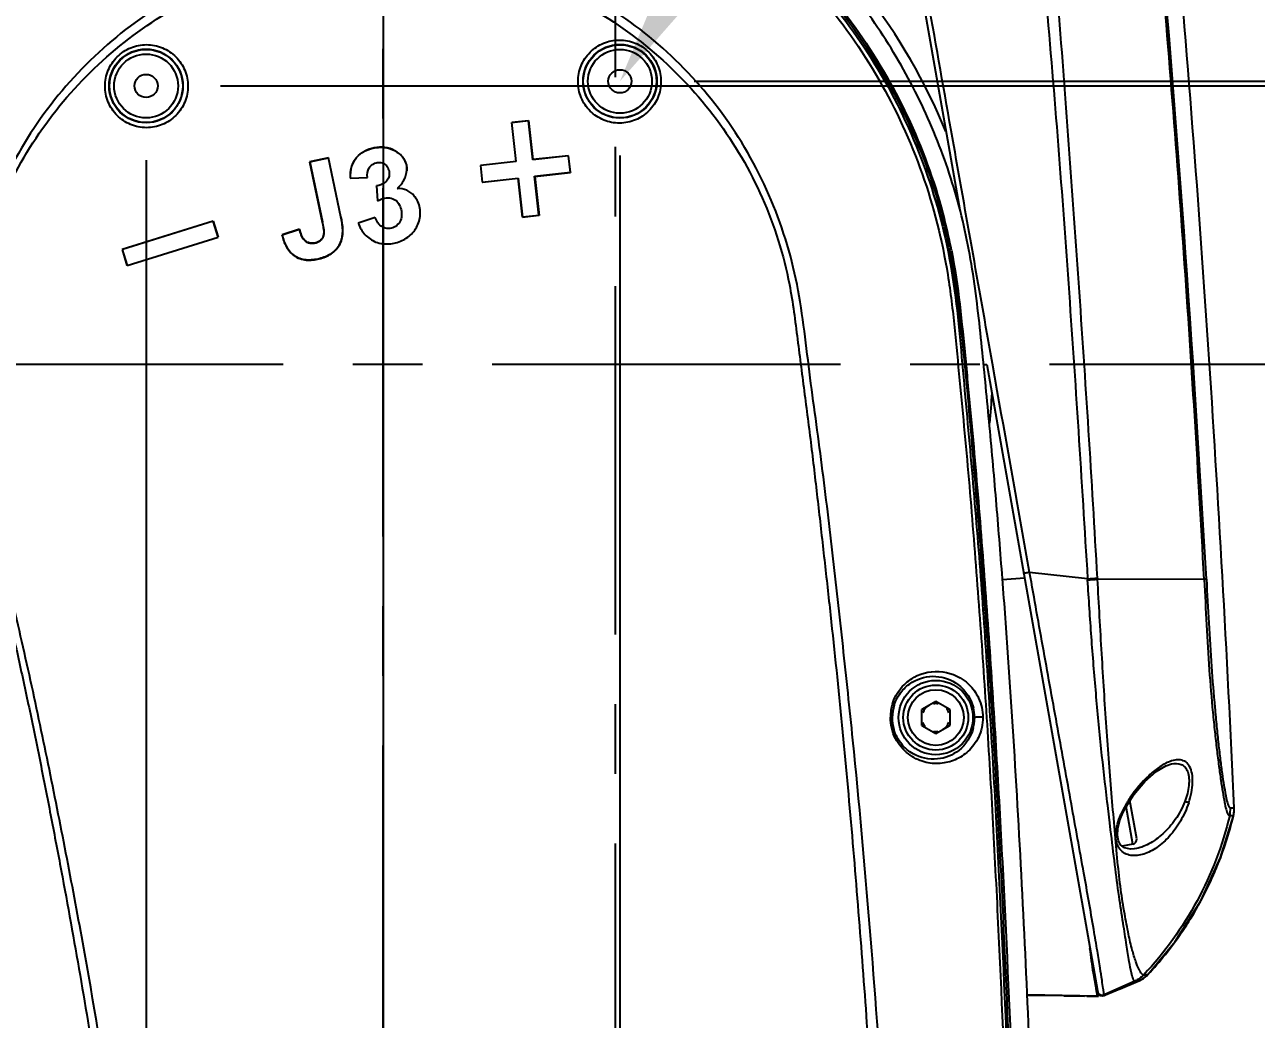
# Model space of a CAD drawing. Header units: millimetres. Extents: x 5828 to 6704, y 123 to 421.
# Drawn here: x 6420.88 to 6427.51, y 274.46 to 279.82 of the extents above; entities that cross this region are included whole.
import ezdxf
from ezdxf import colors
from ezdxf.entities.mleader import LeaderData, LeaderLine
from ezdxf.math import Vec2, Vec3

# ---------------------------------------------------------------- set-up
doc = ezdxf.new("R2010")
doc.units = ezdxf.units.MM
doc.linetypes.add('CENTER', pattern=[0.6, 0.375, -0.075, 0.075, -0.075])
for name, color, linetype in [('中心线', 7, 'Continuous'), ('外形图', 7, 'Continuous'), ('尺寸标注', 7, 'Continuous')]:
    doc.layers.add(name, color=color, linetype=linetype)
doc.styles.add('微软雅黑', font='msyh.ttc', dxfattribs={"height": 1.5})
doc.dimstyles.new('尺寸标注_1_20比例', dxfattribs={"dimtxt": 1.5, "dimasz": 1.25, "dimexe": 0.5, "dimexo": 0.4, "dimgap": 0.5, "dimtad": 1, "dimdec": 1, "dimlfac": 20, "dimdsep": 46, "dimtxsty": '微软雅黑', "dimcen": 0.09, "dimadec": 0, "dimazin": 0, "dimtp": 0.01, "dimtm": 0.01, "dimtfac": 1, "dimtdec": 1, "dimtofl": 0, "dimtmove": 0, "dimatfit": 3, "dimfxl": 1, "dimtolj": 1, "dimarcsym": 0})

# ---------------------------------------------------------------- blocks, each defined once
blk = doc.blocks.new('*D790')
at = {"layer": 'Defpoints', "color": 0}
for p in [(6421.5348, 279.4871), (6424.0848, 279.5121), (6424.0848, 269.6243)]:
    blk.add_point(p, dxfattribs=at)
at = {"layer": '尺寸标注', "color": 0, "lineweight": -2}
for p, q in [((6421.5348, 279.0871), (6421.5348, 269.1243)), ((6424.0848, 279.1121), (6424.0848, 269.1243)), ((6420.2848, 269.6243), (6414.0644, 269.6243)), ((6425.3348, 269.6243), (6426.5848, 269.6243))]:
    blk.add_line(p, q, dxfattribs=at)
at = {"layer": '尺寸标注', "color": 0}
for points in [[(6420.2848, 269.416), (6420.2848, 269.8327), (6421.5348, 269.6243)], [(6425.3348, 269.8327), (6425.3348, 269.416), (6424.0848, 269.6243)]]:
    blk.add_solid(points, dxfattribs=at)
at = {"layer": '尺寸标注', "color": 0, "insert": (6415.4316, 270.9039), "char_height": 1.5, "attachment_point": 5, "style": '微软雅黑'}
blk.add_mtext('\\A1;51', dxfattribs=at)
blk = doc.blocks.new('*D794')
at = {"layer": 'Defpoints', "color": 0}
for p in [(6420.1733, 282.6871), (6431.9598, 229.9871), (6446.4406, 229.9871)]:
    blk.add_point(p, dxfattribs=at)
at = {"layer": '尺寸标注', "color": 0, "lineweight": -2}
for p, q in [((6420.5733, 282.6871), (6446.9406, 282.6871)), ((6446.4406, 281.4371), (6446.4406, 231.2371)), ((6432.3598, 229.9871), (6446.9406, 229.9871))]:
    blk.add_line(p, q, dxfattribs=at)
at = {"layer": '尺寸标注', "color": 0}
for points in [[(6446.649, 281.4371), (6446.2323, 281.4371), (6446.4406, 282.6871)], [(6446.2323, 231.2371), (6446.649, 231.2371), (6446.4406, 229.9871)]]:
    blk.add_solid(points, dxfattribs=at)
at = {"layer": '尺寸标注', "color": 0, "insert": (6445.1611, 256.2076), "char_height": 1.5, "attachment_point": 5, "rotation": 90, "style": '微软雅黑'}
blk.add_mtext('\\A1;1054', dxfattribs=at)
blk = doc.blocks.new('*D797')
at = {"layer": 'Defpoints', "color": 0}
for p in [(6393.0598, 279.0121), (6424.0598, 229.0622), (6424.0598, 223.5016)]:
    blk.add_point(p, dxfattribs=at)
at = {"layer": '尺寸标注', "color": 0, "lineweight": -2}
for p, q in [((6393.0598, 278.6121), (6393.0598, 223.0016)), ((6424.0598, 228.6622), (6424.0598, 223.0016)), ((6394.3098, 223.5016), (6422.8098, 223.5016))]:
    blk.add_line(p, q, dxfattribs=at)
at = {"layer": '尺寸标注', "color": 0}
for points in [[(6394.3098, 223.7099), (6394.3098, 223.2932), (6393.0598, 223.5016)], [(6422.8098, 223.2932), (6422.8098, 223.7099), (6424.0598, 223.5016)]]:
    blk.add_solid(points, dxfattribs=at)
at = {"layer": '尺寸标注', "color": 0, "insert": (6408.5598, 224.7767), "char_height": 1.5, "attachment_point": 5, "style": '微软雅黑'}
blk.add_mtext('\\A1;620', dxfattribs=at)
blk = doc.blocks.new('*D821')
at = {"layer": 'Defpoints', "color": 0}
for p in [(6422.8098, 284.4151), (6421.5348, 279.4871), (6422.8098, 273.4502)]:
    blk.add_point(p, dxfattribs=at)
at = {"layer": '尺寸标注', "color": 0, "lineweight": -2}
for p, q in [((6422.8098, 284.0151), (6422.8098, 272.9502)), ((6421.5348, 279.0871), (6421.5348, 272.9502)), ((6420.2848, 273.4502), (6413.7078, 273.4502)), ((6424.0598, 273.4502), (6425.3098, 273.4502))]:
    blk.add_line(p, q, dxfattribs=at)
at = {"layer": '尺寸标注', "color": 0}
for points in [[(6420.2848, 273.2418), (6420.2848, 273.6585), (6421.5348, 273.4502)], [(6424.0598, 273.6585), (6424.0598, 273.2418), (6422.8098, 273.4502)]]:
    blk.add_solid(points, dxfattribs=at)
at = {"layer": '尺寸标注', "color": 0, "insert": (6416.0623, 274.7258), "char_height": 1.5, "attachment_point": 5, "style": '微软雅黑'}
blk.add_mtext('\\A1;25.5', dxfattribs=at)
blk = doc.blocks.new('*D822')
at = {"layer": 'Defpoints', "color": 0}
for p in [(6421.5348, 279.4871), (6428.2723, 277.9871), (6431.9555, 277.9871)]:
    blk.add_point(p, dxfattribs=at)
at = {"layer": '尺寸标注', "color": 0, "lineweight": -2}
for p, q in [((6431.9555, 280.7371), (6431.9555, 281.9871)), ((6421.9348, 279.4871), (6432.4555, 279.4871)), ((6428.6723, 277.9871), (6432.4555, 277.9871)), ((6431.9555, 276.7371), (6431.9555, 272.3848))]:
    blk.add_line(p, q, dxfattribs=at)
at = {"layer": '尺寸标注', "color": 0}
for points in [[(6431.7472, 280.7371), (6432.1639, 280.7371), (6431.9555, 279.4871)], [(6432.1639, 276.7371), (6431.7472, 276.7371), (6431.9555, 277.9871)]]:
    blk.add_solid(points, dxfattribs=at)
at = {"layer": '尺寸标注', "color": 0, "insert": (6430.6804, 273.9359), "char_height": 1.5, "attachment_point": 5, "rotation": 90, "style": '微软雅黑'}
blk.add_mtext('\\A1;30', dxfattribs=at)
blk = doc.blocks.new('*D823')
at = {"layer": 'Defpoints', "color": 0}
for p in [(6424.0848, 279.5121), (6436.2105, 279.5121), (6428.2723, 277.9871)]:
    blk.add_point(p, dxfattribs=at)
at = {"layer": '尺寸标注', "color": 0, "lineweight": -2}
for p, q in [((6436.2105, 280.7621), (6436.2105, 282.0121)), ((6424.4848, 279.5121), (6436.7105, 279.5121)), ((6428.6723, 277.9871), (6436.7105, 277.9871)), ((6436.2105, 276.7371), (6436.2105, 270.1872))]:
    blk.add_line(p, q, dxfattribs=at)
at = {"layer": '尺寸标注', "color": 0}
for points in [[(6436.0022, 280.7621), (6436.4188, 280.7621), (6436.2105, 279.5121)], [(6436.4188, 276.7371), (6436.0022, 276.7371), (6436.2105, 277.9871)]]:
    blk.add_solid(points, dxfattribs=at)
at = {"layer": '尺寸标注', "color": 0, "insert": (6434.9348, 272.53), "char_height": 1.5, "attachment_point": 5, "rotation": 90, "style": '微软雅黑'}
blk.add_mtext('\\A1;30.5', dxfattribs=at)

msp = doc.modelspace()

# ---------------------------------------------------------------- linework, layer by layer
at = {"layer": '中心线', "linetype": 'CENTER', "ltscale": 5}
for p, q in [((6422.8098, 229.0615), (6422.8098, 284.4151)), ((6424.0598, 284.409), (6424.0598, 229.0622)), ((6428.2723, 277.9871), (6416.9267, 277.9871))]:
    msp.add_line(p, q, dxfattribs=at)
at = {"layer": '外形图', "color": 7, "linetype": 'Continuous'}
for p, q in [((6425.2317, 282.6871), (6425.9136, 278.8201)), ((6423.503, 279.2906), (6423.593, 279.3006)), ((6423.5263, 279.0805), (6423.503, 279.2906)), ((6423.5035, 279.2902), (6423.503, 279.2906)), ((6423.5927, 279.3001), (6423.5035, 279.2902)), ((6423.5927, 279.3001), (6423.593, 279.3006)), ((6423.616, 279.09), (6423.5927, 279.3001)), ((6423.593, 279.3006), (6423.6164, 279.0905)), ((6422.5161, 279.1005), (6422.415, 279.0793)), ((6422.415, 279.0793), (6422.483, 278.7547)), ((6422.4155, 279.0789), (6422.415, 279.0793)), ((6422.4155, 279.0789), (6422.5157, 279.0999)), ((6422.5157, 279.0999), (6422.5161, 279.1005)), ((6422.5822, 278.7828), (6422.5157, 279.0999)), ((6422.5826, 278.7829), (6422.5161, 279.1005)), ((6423.5263, 279.0805), (6423.3342, 279.0592)), ((6423.5268, 279.0801), (6423.5263, 279.0805)), ((6423.8081, 279.1113), (6423.616, 279.09)), ((6423.616, 279.09), (6423.6164, 279.0905)), ((6423.8085, 279.1118), (6423.6164, 279.0905)), ((6423.8081, 279.1113), (6423.8085, 279.1118)), ((6423.818, 279.0222), (6423.8081, 279.1113)), ((6423.8185, 279.0218), (6423.8085, 279.1118)), ((6422.4155, 279.0789), (6422.4834, 278.7548)), ((6423.3347, 279.0588), (6423.3342, 279.0592)), ((6423.3342, 279.0592), (6423.3442, 278.9691)), ((6423.6259, 279.0008), (6423.818, 279.0222)), ((6423.6264, 279.0004), (6423.8185, 279.0218)), ((6423.818, 279.0222), (6423.8185, 279.0218)), ((6422.6336, 278.9902), (6422.7256, 278.9937)), ((6422.6341, 278.9907), (6422.6336, 278.9902)), ((6422.7251, 278.9942), (6422.7256, 278.9937)), ((6422.7751, 278.9487), (6422.7809, 278.8679)), ((6422.7755, 278.9483), (6422.7751, 278.9487)), ((6423.3442, 278.9691), (6423.5363, 278.9904)), ((6423.3446, 278.9696), (6423.3442, 278.9691)), ((6423.3446, 278.9696), (6423.5367, 278.9909)), ((6423.5367, 278.9909), (6423.5363, 278.9904)), ((6423.5597, 278.7804), (6423.5363, 278.9904)), ((6423.5367, 278.9909), (6423.56, 278.7808)), ((6423.6492, 278.7907), (6423.6259, 279.0008)), ((6423.6259, 279.0008), (6423.6264, 279.0004)), ((6423.6264, 279.0004), (6423.6497, 278.7904)), ((6422.8857, 278.9352), (6422.8869, 278.9356)), ((6422.7813, 278.8686), (6422.7809, 278.8679)), ((6421.8964, 278.7591), (6421.4063, 278.6061)), ((6421.8961, 278.7586), (6421.4069, 278.6059)), ((6421.8961, 278.7586), (6421.8964, 278.7591)), ((6421.8961, 278.7586), (6421.9228, 278.6729)), ((6421.9234, 278.6727), (6421.8964, 278.7591)), ((6422.4834, 278.7548), (6422.483, 278.7547)), ((6422.5822, 278.7828), (6422.5826, 278.7829)), ((6422.7676, 278.7796), (6422.6767, 278.7488)), ((6422.6773, 278.7485), (6422.6767, 278.7488)), ((6422.7673, 278.7791), (6422.7676, 278.7796)), ((6423.6497, 278.7904), (6423.5597, 278.7804)), ((6423.56, 278.7808), (6423.5597, 278.7804)), ((6423.56, 278.7808), (6423.6492, 278.7907)), ((6423.6492, 278.7907), (6423.6497, 278.7904)), ((6422.3607, 278.7169), (6422.2673, 278.6859)), ((6422.2679, 278.6856), (6422.2673, 278.6859)), ((6422.2679, 278.6856), (6422.3604, 278.7163)), ((6422.3604, 278.7163), (6422.3607, 278.7169)), ((6421.4333, 278.5197), (6421.9234, 278.6727)), ((6421.9228, 278.6729), (6421.9234, 278.6727)), ((6421.4069, 278.6059), (6421.4063, 278.6061)), ((6421.4063, 278.6061), (6421.4333, 278.5197)), ((6421.4336, 278.5202), (6421.4069, 278.6059)), ((6421.4336, 278.5202), (6421.4333, 278.5197)), ((6426.0416, 277.9883), (6426.0602, 277.9883)), ((6426.0602, 277.9882), (6426.66, 274.5867)), ((6426.1158, 277.8459), (6426.0896, 277.9935)), ((6426.1158, 277.8459), (6426.0896, 277.9935)), ((6426.2632, 276.8371), (6426.1424, 276.8284)), ((6426.6016, 276.8346), (6426.2898, 276.8683)), ((6426.6546, 276.8379), (6426.655, 276.8315)), ((6427.2291, 276.831), (6426.655, 276.8315)), ((6425.7848, 276.1737), (6425.7098, 276.1304)), ((6425.8598, 276.1304), (6425.7848, 276.1737)), ((6425.7098, 276.0438), (6425.7098, 276.1304)), ((6425.8598, 276.1304), (6425.8598, 276.0438)), ((6425.7098, 276.0438), (6425.7848, 276.0005)), ((6425.7848, 276.0005), (6425.8598, 276.0438)), ((6427.0534, 275.8382), (6427.0538, 275.8383)), ((6426.7103, 275.6131), (6426.7078, 275.6339)), ((6426.8659, 275.4345), (6426.8297, 275.64)), ((6426.7123, 275.5969), (6426.7103, 275.6131)), ((6426.7214, 275.5207), (6426.7123, 275.5969)), ((6426.7864, 275.5622), (6426.807, 275.6046)), ((6426.8456, 275.4056), (6426.8098, 275.6089)), ((6427.3705, 275.6006), (6427.3908, 275.6004)), ((6426.7259, 275.4832), (6426.7214, 275.5207)), ((6427.3868, 275.5586), (6427.3881, 275.5644)), ((6426.8456, 275.4056), (6426.7875, 275.3953)), ((6426.854, 275.38), (6426.8322, 275.3785)), ((6426.854, 275.38), (6426.8532, 275.3799)), ((6427.0739, 274.8822), (6427.2109, 275.0999)), ((6426.9264, 274.7037), (6427.0739, 274.8822)), ((6426.69, 274.5915), (6426.8741, 274.6675)), ((6426.8561, 274.6683), (6426.6904, 274.5937)), ((6426.7771, 274.6275), (6426.8741, 274.6675)), ((6426.8563, 274.6683), (6426.8741, 274.6675)), ((6426.8741, 274.6675), (6426.8785, 274.6694)), ((6426.8741, 274.6675), (6426.8741, 274.6675)), ((6426.8785, 274.6694), (6426.8992, 274.6807)), ((6426.9264, 274.7037), (6426.9264, 274.7037)), ((6426.6554, 274.5872), (6426.2757, 274.5938)), ((6426.4747, 274.5884), (6426.2757, 274.5902)), ((6426.4734, 274.5888), (6426.5857, 274.5875)), ((6426.6554, 274.5871), (6426.4747, 274.5884)), ((6426.5982, 274.5874), (6426.6583, 274.5867)), ((6426.6575, 274.6064), (6426.6605, 274.5995)), ((6426.6575, 274.6063), (6426.6607, 274.5992)), ((6426.6585, 274.5869), (6426.6582, 274.5869)), ((6426.6599, 274.5872), (6426.6585, 274.5869)), ((6426.6585, 274.5869), (6426.6599, 274.5871)), ((6426.6605, 274.5995), (6426.6696, 274.5921)), ((6426.6607, 274.5992), (6426.6699, 274.5918)), ((6426.69, 274.5915), (6426.6904, 274.5937)), ((6426.69, 274.5915), (6426.69, 274.5915)), ((6426.6906, 274.5916), (6426.6904, 274.5916)), ((6426.6906, 274.5916), (6426.6943, 274.5933))]:
    msp.add_line(p, q, dxfattribs=at)
for points in [[(6426.807, 275.6046), (6426.8509, 275.6732), (6426.91, 275.7426), (6426.9709, 275.7964), (6427.0231, 275.8279), (6427.0538, 275.8383)], [(6427.3881, 275.5644), (6427.3909, 275.5927), (6427.3908, 275.6004)], [(6426.8322, 275.3785), (6426.8, 275.3856), (6426.7797, 275.4013), (6426.7674, 275.424), (6426.7623, 275.453), (6426.7646, 275.4898), (6426.7757, 275.5343), (6426.7864, 275.5622)], [(6427.2109, 275.0999), (6427.3176, 275.3336), (6427.3868, 275.5586)], [(6426.8563, 274.6683), (6426.8641, 274.6681), (6426.8703, 274.6679), (6426.8734, 274.6677), (6426.8741, 274.6675)], [(6426.8992, 274.6807), (6426.9203, 274.6975), (6426.9264, 274.7037)], [(6426.6696, 274.5921), (6426.6812, 274.5896), (6426.6903, 274.5916)], [(6426.6699, 274.5918), (6426.6814, 274.5895), (6426.6903, 274.5915)]]:
    msp.add_lwpolyline(points, dxfattribs=at)
for centre, radius in [((6421.5344, 279.4872), 0.1986), ((6421.5348, 279.4871), 0.1969), ((6424.0852, 279.5123), 0.1987), ((6424.0848, 279.5121), 0.1969), ((6424.0848, 279.5121), 0.1719), ((6421.5348, 279.4871), 0.1719), ((6421.5348, 279.4871), 0.0625), ((6424.0848, 279.5121), 0.0625), ((6425.7848, 276.0871), 0.2), ((6425.7848, 276.0871), 0.175), ((6425.7848, 276.0871), 0.15)]:
    msp.add_circle(centre, radius, dxfattribs=at)
for centre, radius, start, end in [((6307.2302, 270.0688), 120.2013, 3.22543, 5.015637), ((6310.3473, 270.2917), 117.1638, 2.596993, 5.040602), ((6422.8142, 277.9887), 3.2745, 22.51513, 37.61094), ((6422.8545, 278.0304), 3.0584, 11.04056, 13.89614), ((6422.8503, 278.0073), 3.0769, 11.14953, 14.29603), ((6422.3207, 278.0246), 3.7715, 354.62969, 357.10857), ((6426.2786, 282.6028), 5.7772, 273.20477, 273.73117), ((6428.9865, 276.9683), 2.3886, 183.20741, 183.36401), ((6426.2977, 281.9833), 5.1641, 273.3775, 273.96647), ((6425.7904, 276.087), 0.25, 163.11668, 179.64883), ((6425.7743, 276.0861), 0.2241, 162.2098, 179.74401), ((6425.7848, 276.0871), 0.075, 120, 160.00237), ((6425.7848, 276.0871), 0.075, 79.99763, 100.00237), ((6425.7848, 276.0871), 0.075, 19.99763, 40.00237), ((6425.7676, 276.0859), 0.2257, 0.82227, 13.69438), ((6425.7755, 276.0862), 0.2253, 179.78547, 196.47397), ((6425.7848, 276.0871), 0.075, 199.99763, 220.00237), ((6425.7848, 276.0871), 0.075, 300, 340.00237), ((6425.7685, 276.086), 0.2248, 346.00523, 353.38173), ((6425.7679, 276.086), 0.2255, 353.391, 0.26369), ((6425.7706, 276.086), 0.2227, 0.27235, 0.80621), ((6425.7848, 276.0871), 0.075, 259.99763, 280.00237), ((6427.4029, 275.2722), 0.6891, 146.65321, 148.2725), ((6427.4051, 275.2707), 0.6917, 146.29496, 146.65404), ((6427.2198, 275.5939), 0.1508, 346.52233, 2.56239), ((6427.2409, 275.5936), 0.15, 346.49468, 349.45228), ((6427.2407, 275.5936), 0.1503, 349.46001, 359.01835), ((6427.2409, 275.5936), 0.1501, 359.0267, 2.59586), ((6425.549, 276.0009), 1.8903, 337.71795, 346.46797), ((6426.8413, 275.4302), 0.025, 280, 10), ((6425.5266, 276.0098), 1.9143, 334.83315, 337.72544), ((6425.5139, 276.0159), 1.9285, 328.55252, 334.8309), ((6425.5218, 276.011), 1.9192, 325.64127, 328.55301), ((6425.5459, 275.9943), 1.8899, 316.9288, 325.64701), ((6426.8563, 274.6627), 0.00559, 89.68705, 91.95167), ((6426.8169, 274.8062), 0.15, 292.42868, 316.90299), ((6426.9039, 274.7069), 0.0046, 266.22927, 269.11316), ((6426.2925, 274.5496), 0.3637, 9.23167, 9.39203)]:
    msp.add_arc(centre, radius, start, end, dxfattribs=at)
for points, knots in [([(6426.2883, 274.3382), (6426.264, 274.9054), (6426.2282, 275.6142), (6426.1714, 276.4638), (6426.1401, 276.888), (6426.1055, 277.312), (6426.0739, 277.6649), (6426.0463, 277.947), (6426.0186, 278.229), (6425.9841, 278.5104), (6425.926, 278.7878), (6425.8486, 279.0604), (6425.7175, 279.3906), (6425.5091, 279.7628), (6425.1681, 280.2176), (6424.6305, 280.6952), (6423.8564, 281.0763), (6423.0074, 281.2419), (6422.1435, 281.1768), (6421.3266, 280.8854), (6420.6157, 280.388), (6420.0605, 279.7216), (6419.7013, 278.9335), (6419.6079, 278.3623), (6419.6001, 278.0771)], [0, 0, 0, 0, 0.124749, 0.155913, 0.187069, 0.218218, 0.249359, 0.264928, 0.280495, 0.311611, 0.327154, 0.342706, 0.373827, 0.404975, 0.43614, 0.498416, 0.56091, 0.62354, 0.686221, 0.74899, 0.811838, 0.874606, 0.937297, 1, 1, 1, 1]), ([(6420.9601, 269.1909), (6420.9384, 269.5636), (6420.881, 270.3083), (6420.7604, 271.4218), (6420.6112, 272.5318), (6420.4384, 273.638), (6420.2477, 274.7409), (6420.0782, 275.6578), (6419.9564, 276.2988), (6419.8861, 276.6649), (6419.8335, 276.9395), (6419.7802, 277.2139), (6419.7286, 277.4886), (6419.693, 277.766), (6419.6856, 278.0458), (6419.7042, 278.3252), (6419.7612, 278.694), (6419.8934, 279.1434), (6420.1467, 279.6454), (6420.5971, 280.2434), (6421.2039, 280.7104), (6421.8992, 280.9916), (6422.633, 281.1452), (6423.5832, 281.0825), (6424.4505, 280.6917), (6425.0244, 280.2141), (6425.3843, 279.7847), (6425.6615, 279.2988), (6425.7861, 278.9468), (6425.8319, 278.7671)], [0, 0, 0, 0, 0.062606, 0.12521, 0.187809, 0.250394, 0.312954, 0.375486, 0.406747, 0.422376, 0.438001, 0.453629, 0.46926, 0.484859, 0.500472, 0.516112, 0.531756, 0.562987, 0.594221, 0.62551, 0.688031, 0.719392, 0.750729, 0.813139, 0.875487, 0.906651, 0.93778, 0.968906, 1, 1, 1, 1]), ([(6420.9759, 269.1798), (6420.9539, 269.5518), (6420.8975, 270.2949), (6420.7764, 271.4062), (6420.6264, 272.5139), (6420.4533, 273.6183), (6420.2938, 274.536), (6420.1599, 275.269), (6420.0566, 275.8183), (6419.969, 276.2757), (6419.899, 276.6416), (6419.8463, 276.916), (6419.7922, 277.1902), (6419.7385, 277.4645), (6419.7031, 277.742), (6419.6937, 278.0218), (6419.7102, 278.3012), (6419.7648, 278.6702), (6419.8945, 279.1201), (6420.1448, 279.623), (6420.5911, 280.2216), (6421.34, 280.8054), (6422.2471, 281.0869), (6422.9937, 281.1102), (6423.5497, 281.0271), (6424.0817, 280.8458), (6424.573, 280.5726), (6425.0076, 280.2159), (6425.3705, 279.7862), (6425.6514, 279.2993), (6425.7784, 278.9458), (6425.8233, 278.7649)], [0, 0, 0, 0, 0.062525, 0.125051, 0.187578, 0.250105, 0.312631, 0.343895, 0.37516, 0.406423, 0.422053, 0.437683, 0.453319, 0.468954, 0.484583, 0.500217, 0.515855, 0.531498, 0.562745, 0.593988, 0.625244, 0.687496, 0.749749, 0.781013, 0.812287, 0.843569, 0.874845, 0.906126, 0.937404, 0.968717, 1, 1, 1, 1]), ([(6420.977, 269.3467), (6420.9532, 269.7194), (6420.893, 270.464), (6420.7671, 271.5773), (6420.6129, 272.687), (6420.4364, 273.7934), (6420.2746, 274.7128), (6420.139, 275.4473), (6420.0355, 275.9978), (6419.9476, 276.4561), (6419.8753, 276.8224), (6419.8219, 277.0974), (6419.7697, 277.3728), (6419.7253, 277.6496), (6419.7031, 277.9294), (6419.711, 278.2102), (6419.7452, 278.4892), (6419.8228, 278.8554), (6419.9802, 279.298), (6420.2628, 279.7855), (6420.7484, 280.3556), (6421.5373, 280.89), (6422.6471, 281.1525), (6423.7777, 281.0048), (6424.6179, 280.5553), (6425.1594, 280.0379), (6425.4899, 279.5816), (6425.7331, 279.0736), (6425.831, 278.7106), (6425.8637, 278.5267)], [0, 0, 0, 0, 0.062549, 0.125099, 0.187647, 0.250197, 0.312744, 0.344018, 0.375296, 0.406567, 0.422196, 0.437834, 0.453492, 0.469143, 0.484769, 0.500427, 0.516112, 0.531785, 0.56306, 0.594348, 0.62563, 0.68794, 0.750248, 0.812559, 0.874871, 0.906152, 0.937434, 0.968717, 1, 1, 1, 1]), ([(6420.9937, 269.3477), (6420.9692, 269.7202), (6420.9092, 270.4645), (6420.7839, 271.5774), (6420.6306, 272.6867), (6420.4843, 273.6084), (6420.3584, 274.3442), (6420.2598, 274.8954), (6420.158, 275.446), (6420.0549, 275.9963), (6419.951, 276.5465), (6419.8581, 277.0037), (6419.7891, 277.3706), (6419.7453, 277.6474), (6419.7239, 277.9271), (6419.7324, 278.2077), (6419.7665, 278.4864), (6419.8439, 278.8522), (6420.0026, 279.2939), (6420.2846, 279.781), (6420.7713, 280.3494), (6421.5611, 280.8816), (6422.6726, 281.1369), (6423.8015, 280.9778), (6424.6357, 280.5173), (6425.169, 279.9918), (6425.4921, 279.5304), (6425.7281, 279.0191), (6425.8192, 278.6545), (6425.8491, 278.4702)], [0, 0, 0, 0, 0.062554, 0.12511, 0.187665, 0.25022, 0.281498, 0.312776, 0.344053, 0.375333, 0.406611, 0.437882, 0.453528, 0.469179, 0.484813, 0.500473, 0.516147, 0.531804, 0.563064, 0.594338, 0.625604, 0.687907, 0.750207, 0.812527, 0.874844, 0.906131, 0.937425, 0.968711, 1, 1, 1, 1]), ([(6427.2291, 276.831), (6427.1954, 277.4561), (6427.1368, 278.3933), (6427.0416, 279.6416), (6426.988, 280.2652), (6426.9592, 280.5769)], [0, 0, 0, 0, 0.499998, 0.749999, 1, 1, 1, 1]), ([(6425.6099, 268.882), (6425.6132, 268.9663), (6425.6166, 269.1352), (6425.6218, 269.4728), (6425.6287, 269.895), (6425.6283, 270.4017), (6425.6215, 271.0772), (6425.6063, 271.9217), (6425.5645, 272.9343), (6425.5075, 273.9463), (6425.4324, 274.957), (6425.3575, 275.7983), (6425.2858, 276.4702), (6425.2298, 276.9738), (6425.1695, 277.477), (6425.0984, 277.9782), (6425.0434, 278.4832), (6424.8773, 278.9666), (6424.6113, 279.402), (6424.2544, 279.767), (6423.8264, 280.0449), (6423.347, 280.2206), (6422.8405, 280.285), (6422.3323, 280.2343), (6421.8481, 280.072), (6421.4131, 279.8051), (6421.0475, 279.4492), (6420.771, 279.0202), (6420.594, 278.5417), (6420.5496, 278.2036), (6420.5463, 278.0348)], [0, 0, 0, 0, 0.015626, 0.031253, 0.062509, 0.093768, 0.125028, 0.187553, 0.25008, 0.312608, 0.375137, 0.437665, 0.468928, 0.500194, 0.531451, 0.562708, 0.593964, 0.625202, 0.656429, 0.68766, 0.718892, 0.750123, 0.781358, 0.812599, 0.843851, 0.875081, 0.906282, 0.937502, 0.968751, 1, 1, 1, 1]), ([(6421.8095, 268.9753), (6421.8016, 269.3014), (6421.7746, 269.9536), (6421.7097, 270.9307), (6421.6207, 271.9064), (6421.5049, 272.8794), (6421.3681, 273.8497), (6421.2359, 274.6555), (6421.1158, 275.2975), (6421.0211, 275.7779), (6420.9214, 276.2573), (6420.8117, 276.7343), (6420.7234, 277.1325), (6420.6394, 277.4476), (6420.5903, 277.6876), (6420.571, 277.9322), (6420.5782, 278.1775), (6420.6124, 278.4206), (6420.6946, 278.7369), (6420.8624, 279.1123), (6421.2533, 279.6366), (6421.9448, 280.1112), (6422.7723, 280.2469), (6423.4182, 280.1402), (6424.0255, 279.8969), (6424.6638, 279.3535), (6424.9352, 278.737), (6424.9969, 278.4189)], [0, 0, 0, 0, 0.06259, 0.125219, 0.18787, 0.250533, 0.3132, 0.37586, 0.407186, 0.438507, 0.469819, 0.501122, 0.532413, 0.548052, 0.563694, 0.579348, 0.595011, 0.610677, 0.626342, 0.65761, 0.688852, 0.750974, 0.813167, 0.844441, 0.875699, 0.937822, 1, 1, 1, 1]), ([(6426.3723, 280.0099), (6426.3961, 279.7457), (6426.4408, 279.217), (6426.4992, 278.4232), (6426.5528, 277.629), (6426.5855, 277.0994), (6426.6016, 276.8346)], [0, 0, 0, 0, 0.249989, 0.500001, 0.750012, 1, 1, 1, 1]), ([(6426.6546, 276.8379), (6426.6398, 277.1028), (6426.6087, 277.6327), (6426.5365, 278.6918), (6426.4788, 279.4859), (6426.4374, 280.0151)], [0, 0, 0, 0, 0.249988, 0.500003, 1, 1, 1, 1]), ([(6421.3139, 279.4858), (6421.3138, 279.5149), (6421.3254, 279.5739), (6421.3752, 279.6483), (6421.4497, 279.6979), (6421.5374, 279.7152), (6421.6249, 279.6976), (6421.699, 279.6479), (6421.7485, 279.5736), (6421.7601, 279.5148), (6421.7601, 279.4857)], [0, 0, 0, 0, 0.125332, 0.250606, 0.375738, 0.500594, 0.625298, 0.750016, 0.874876, 1, 1, 1, 1]), ([(6423.8593, 279.5104), (6423.8593, 279.5395), (6423.8708, 279.5983), (6423.9203, 279.6726), (6423.9943, 279.7224), (6424.0818, 279.74), (6424.1696, 279.7228), (6424.2443, 279.6731), (6424.2942, 279.5986), (6424.3058, 279.5395), (6424.3058, 279.5104)], [0, 0, 0, 0, 0.125068, 0.249765, 0.374319, 0.49892, 0.623834, 0.749122, 0.874612, 1, 1, 1, 1]), ([(6421.7601, 279.4857), (6421.7601, 279.4566), (6421.7484, 279.3978), (6421.6985, 279.3235), (6421.624, 279.2739), (6421.5364, 279.2567), (6421.4491, 279.2744), (6421.3751, 279.324), (6421.3256, 279.3981), (6421.3139, 279.4568), (6421.3139, 279.4858)], [0, 0, 0, 0, 0.125358, 0.250704, 0.375961, 0.500896, 0.625537, 0.750107, 0.874863, 1, 1, 1, 1]), ([(6424.3058, 279.5104), (6424.3058, 279.4813), (6424.2942, 279.4227), (6424.2447, 279.3487), (6424.1709, 279.299), (6424.0835, 279.2813), (6423.9958, 279.2984), (6423.9211, 279.348), (6423.8711, 279.4224), (6423.8593, 279.4813), (6423.8593, 279.5104)], [0, 0, 0, 0, 0.125006, 0.249545, 0.373957, 0.498553, 0.623596, 0.749025, 0.874574, 1, 1, 1, 1]), ([(6422.6341, 278.9907), (6422.634, 279.0104), (6422.6358, 279.0504), (6422.6735, 279.1222), (6422.7518, 279.1587), (6422.8308, 279.1573), (6422.8872, 279.1349), (6422.9304, 279.0913), (6422.9391, 279.0502), (6422.9375, 279.0307)], [0, 0, 0, 0, 0.125567, 0.250974, 0.498123, 0.623983, 0.749586, 0.87514, 1, 1, 1, 1]), ([(6422.8869, 278.9356), (6422.9014, 278.9479), (6422.9253, 278.9784), (6422.9403, 279.0249), (6422.9372, 279.0633), (6422.9224, 279.0987), (6422.8886, 279.1344), (6422.8347, 279.1567), (6422.7586, 279.1602), (6422.7016, 279.1362), (6422.6749, 279.1099)], [0, 0, 0, 0, 0.12535, 0.250452, 0.313298, 0.376178, 0.501322, 0.626728, 0.752388, 1, 1, 1, 1]), ([(6422.6749, 279.1099), (6422.6596, 279.0948), (6422.6356, 279.0561), (6422.6335, 279.0119), (6422.6336, 278.9902)], [0, 0, 0, 0, 0.498671, 1, 1, 1, 1]), ([(6422.7256, 278.9937), (6422.7238, 279.0113), (6422.7271, 279.0403), (6422.7527, 279.0668), (6422.7783, 279.0768), (6422.8061, 279.0756), (6422.8298, 279.0601), (6422.8419, 279.0353), (6422.8441, 279.0172), (6422.8432, 279.0083)], [0, 0, 0, 0, 0.247788, 0.372921, 0.498884, 0.624183, 0.749242, 0.874799, 1, 1, 1, 1]), ([(6422.8432, 279.0083), (6422.8423, 279.0002), (6422.8375, 278.9841), (6422.8151, 278.9596), (6422.7909, 278.9515), (6422.7751, 278.9487)], [0, 0, 0, 0, 0.251294, 0.501191, 1, 1, 1, 1]), ([(6422.6767, 278.7488), (6422.6842, 278.7262), (6422.7088, 278.6838), (6422.7694, 278.6411), (6422.8427, 278.6331), (6422.9133, 278.65), (6422.9734, 278.6926), (6423.0085, 278.7574), (6423.014, 278.8306), (6422.9938, 278.8767), (6422.9783, 278.8946)], [0, 0, 0, 0, 0.12506, 0.249789, 0.374928, 0.500424, 0.625255, 0.750369, 0.875357, 1, 1, 1, 1]), ([(6422.7809, 278.8679), (6422.7909, 278.8732), (6422.8111, 278.8838), (6422.8458, 278.8871), (6422.8788, 278.8747), (6422.9003, 278.8469), (6422.9098, 278.814), (6422.9112, 278.7797), (6422.8982, 278.7472), (6422.8802, 278.7321), (6422.8702, 278.727)], [0, 0, 0, 0, 0.125587, 0.250505, 0.375216, 0.500004, 0.625282, 0.750463, 0.875208, 1, 1, 1, 1]), ([(6422.9783, 278.8946), (6422.9672, 278.9076), (6422.9388, 278.9291), (6422.9041, 278.9355), (6422.8869, 278.9356)], [0, 0, 0, 0, 0.499779, 1, 1, 1, 1]), ([(6422.2673, 278.6859), (6422.2721, 278.663), (6422.2872, 278.6183), (6422.3345, 278.5624), (6422.3942, 278.5473), (6422.4408, 278.551), (6422.4867, 278.5604), (6422.5416, 278.5844), (6422.5873, 278.642), (6422.5967, 278.7139), (6422.5874, 278.7599), (6422.5826, 278.7829)], [0, 0, 0, 0, 0.125242, 0.24963, 0.37411, 0.436947, 0.499854, 0.625013, 0.74961, 0.874465, 1, 1, 1, 1]), ([(6422.5822, 278.7828), (6422.587, 278.7599), (6422.5962, 278.7141), (6422.5869, 278.6424), (6422.5415, 278.5849), (6422.4868, 278.5609), (6422.441, 278.5515), (6422.3945, 278.5478), (6422.335, 278.5626), (6422.2877, 278.6182), (6422.2727, 278.6628), (6422.2679, 278.6856)], [0, 0, 0, 0, 0.125536, 0.250394, 0.37499, 0.500149, 0.563056, 0.625894, 0.750378, 0.874759, 1, 1, 1, 1]), ([(6422.3604, 278.7163), (6422.3656, 278.6951), (6422.3745, 278.6603), (6422.4106, 278.6399), (6422.4329, 278.6398), (6422.4546, 278.6434), (6422.4807, 278.6565), (6422.4945, 278.6891), (6422.4909, 278.7225), (6422.4857, 278.744), (6422.4834, 278.7548)], [0, 0, 0, 0, 0.248858, 0.373268, 0.436257, 0.499326, 0.623969, 0.748351, 0.874022, 1, 1, 1, 1]), ([(6422.483, 278.7547), (6422.4852, 278.744), (6422.4904, 278.7226), (6422.494, 278.6894), (6422.4805, 278.6569), (6422.4544, 278.6436), (6422.4326, 278.6403), (6422.4103, 278.6404), (6422.3745, 278.6611), (6422.3659, 278.6957), (6422.3607, 278.7169)], [0, 0, 0, 0, 0.125466, 0.250874, 0.375542, 0.500122, 0.56386, 0.626928, 0.751463, 1, 1, 1, 1]), ([(6422.8702, 278.727), (6422.8604, 278.7221), (6422.8382, 278.717), (6422.7943, 278.7281), (6422.7744, 278.7592), (6422.7676, 278.7796)], [0, 0, 0, 0, 0.251726, 0.503607, 1, 1, 1, 1]), ([(6425.8562, 278.6161), (6425.8941, 278.4227), (6425.9384, 278.0306), (6425.9889, 277.4422), (6426.0371, 276.8534), (6426.0779, 276.2641), (6426.1135, 275.6744), (6426.1536, 274.8878), (6426.1947, 273.9041), (6426.2326, 272.7233), (6426.2662, 271.5423), (6426.3016, 270.3614), (6426.3287, 269.5742), (6426.3458, 269.1808)], [0, 0, 0, 0, 0.062536, 0.125022, 0.187523, 0.250021, 0.312519, 0.375017, 0.500014, 0.62501, 0.750007, 0.875004, 1, 1, 1, 1]), ([(6425.8691, 278.6023), (6425.9069, 278.4102), (6425.9341, 278.117), (6425.9725, 277.7274), (6426.0072, 277.3372), (6426.0469, 276.8491), (6426.088, 276.2628), (6426.1238, 275.676), (6426.1651, 274.8931), (6426.2064, 273.9136), (6426.2457, 272.7372), (6426.2811, 271.5599), (6426.3095, 270.5783), (6426.3375, 269.7926), (6426.3541, 269.3997), (6426.3621, 269.2032)], [0, 0, 0, 0, 0.062373, 0.093575, 0.124781, 0.187194, 0.249615, 0.312046, 0.374489, 0.499418, 0.624421, 0.74951, 0.8747, 0.937336, 1, 1, 1, 1]), ([(6425.8637, 278.5267), (6425.8972, 278.338), (6425.9294, 277.9551), (6425.9827, 277.3828), (6426.0297, 276.8094), (6426.0681, 276.2356), (6426.1027, 275.6615), (6426.1425, 274.8956), (6426.1823, 273.9379), (6426.2199, 272.7882), (6426.2533, 271.6384), (6426.2867, 270.4886), (6426.313, 269.7222), (6426.3287, 269.3391)], [0, 0, 0, 0, 0.062498, 0.125007, 0.187497, 0.250002, 0.312502, 0.375001, 0.500001, 0.625001, 0.75, 0.875, 1, 1, 1, 1]), ([(6424.9969, 278.4189), (6425.0159, 278.3211), (6425.0404, 278.1232), (6425.0787, 277.827), (6425.1172, 277.5307), (6425.1515, 277.2338), (6425.1851, 276.9369), (6425.2293, 276.5409), (6425.281, 276.0455), (6425.3347, 275.4501), (6425.3834, 274.8544), (6425.4266, 274.2582), (6425.4755, 273.4627), (6425.5257, 272.4677), (6425.555, 271.4718), (6425.5681, 270.675), (6425.5745, 270.177), (6425.5753, 269.7786), (6425.5722, 269.3803), (6425.5718, 269.0816), (6425.5679, 268.8825)], [0, 0, 0, 0, 0.031243, 0.062486, 0.093733, 0.124981, 0.156231, 0.187482, 0.249987, 0.312494, 0.375002, 0.437511, 0.500021, 0.625037, 0.750046, 0.812546, 0.87504, 0.906284, 0.937527, 1, 1, 1, 1]), ([(6425.8491, 278.4702), (6425.8644, 278.3762), (6425.8866, 278.1868), (6425.9123, 277.9021), (6425.9403, 277.6176), (6425.9743, 277.2381), (6426.0114, 276.7631), (6426.0524, 276.1929), (6426.0867, 275.6223), (6426.1265, 274.8612), (6426.1673, 273.9093), (6426.2053, 272.7666), (6426.2386, 271.6238), (6426.2722, 270.481), (6426.2967, 269.7192), (6426.3111, 269.3383)], [0, 0, 0, 0, 0.031249, 0.062508, 0.093756, 0.125004, 0.187505, 0.250004, 0.312504, 0.375004, 0.500003, 0.625002, 0.750001, 0.875001, 1, 1, 1, 1]), ([(6420.5463, 278.0348), (6420.5443, 277.9393), (6420.5521, 277.748), (6420.5996, 277.4653), (6420.6713, 277.1884), (6420.7388, 276.9105), (6420.7979, 276.6306), (6420.8597, 276.3513), (6420.92, 276.0717), (6420.9765, 275.7911), (6421.0312, 275.5102), (6421.1025, 275.1353), (6421.2208, 274.4779), (6421.3663, 273.5346), (6421.5148, 272.399), (6421.632, 271.2599), (6421.7162, 270.1183), (6421.7545, 269.3562), (6421.7667, 268.975)], [0, 0, 0, 0, 0.031287, 0.062503, 0.093729, 0.124964, 0.156193, 0.187428, 0.218669, 0.249916, 0.281168, 0.312423, 0.374938, 0.499986, 0.62504, 0.750076, 0.875073, 1, 1, 1, 1]), ([(6426.2898, 276.8683), (6426.286, 276.8676), (6426.2804, 276.8666), (6426.2733, 276.8654), (6426.2686, 276.8646), (6426.2647, 276.8641), (6426.2615, 276.8635), (6426.26, 276.8637), (6426.2586, 276.8632), (6426.2586, 276.8635)], [0, 0, 0, 0, 0.365055, 0.535521, 0.688299, 0.816499, 0.914583, 0.977383, 1, 1, 1, 1]), ([(6426.6904, 274.5937), (6426.6903, 274.5969), (6426.6885, 274.6084), (6426.6851, 274.6346), (6426.6783, 274.6797), (6426.6679, 274.7468), (6426.6531, 274.8381), (6426.6243, 275.0087), (6426.5777, 275.2726), (6426.5127, 275.6323), (6426.4404, 276.0305), (6426.3652, 276.4462), (6426.315, 276.7271), (6426.2898, 276.8683)], [0, 0, 0, 0, 0.004161, 0.015043, 0.034357, 0.063368, 0.103213, 0.154554, 0.28806, 0.451244, 0.629419, 0.813696, 1, 1, 1, 1]), ([(6426.7078, 275.6339), (6426.6965, 275.7289), (6426.6738, 275.9229), (6426.6463, 276.2188), (6426.6217, 276.5218), (6426.6085, 276.7257), (6426.602, 276.8281)], [0, 0, 0, 0, 0.239315, 0.488781, 0.743313, 1, 1, 1, 1]), ([(6426.9036, 274.7023), (6426.8993, 274.702), (6426.8922, 274.7085), (6426.885, 274.719), (6426.8736, 274.7404), (6426.8585, 274.7793), (6426.8396, 274.8426), (6426.82, 274.9282), (6426.7995, 275.0364), (6426.7789, 275.1665), (6426.7623, 275.3164), (6426.7476, 275.4821), (6426.7325, 275.6595), (6426.7171, 275.8451), (6426.7029, 276.0369), (6426.6902, 276.2327), (6426.674, 276.498), (6426.6625, 276.6979), (6426.655, 276.8315)], [0, 0, 0, 0, 0.005995, 0.011274, 0.018434, 0.039175, 0.069461, 0.110114, 0.161339, 0.222686, 0.293263, 0.371103, 0.454093, 0.540836, 0.63026, 0.721489, 0.813804, 1, 1, 1, 1]), ([(6427.241, 276.8319), (6427.2405, 276.8318), (6427.2366, 276.8315), (6427.2326, 276.8313), (6427.2291, 276.831)], [0, 0, 0, 0, 0.127621, 1, 1, 1, 1]), ([(6427.2291, 276.831), (6427.2335, 276.7495), (6427.2412, 276.587), (6427.2552, 276.3481), (6427.2713, 276.1561), (6427.2859, 276.0127), (6427.2968, 275.9163), (6427.3076, 275.8295), (6427.3182, 275.7533), (6427.3282, 275.6886), (6427.3374, 275.6365), (6427.3448, 275.6016), (6427.3506, 275.581), (6427.3541, 275.5709), (6427.3573, 275.5642), (6427.3605, 275.5601), (6427.3637, 275.5585), (6427.3656, 275.5586), (6427.3665, 275.5587)], [0, 0, 0, 0, 0.19041, 0.379342, 0.557837, 0.639771, 0.715475, 0.783897, 0.843772, 0.894789, 0.936497, 0.967098, 0.978062, 0.98629, 0.991957, 0.995565, 0.997981, 1, 1, 1, 1]), ([(6427.241, 276.8319), (6427.2455, 276.7533), (6427.2537, 276.5968), (6427.2676, 276.3663), (6427.2824, 276.1807), (6427.2956, 276.0416), (6427.3054, 275.9479), (6427.3153, 275.8634), (6427.3251, 275.7893), (6427.3345, 275.7265), (6427.3421, 275.6817), (6427.348, 275.652), (6427.3518, 275.6351), (6427.3555, 275.6217), (6427.3594, 275.6101), (6427.3653, 275.6002), (6427.3705, 275.6006)], [0, 0, 0, 0, 0.189896, 0.378366, 0.557005, 0.639297, 0.715454, 0.784355, 0.844651, 0.895787, 0.937487, 0.954496, 0.968579, 0.979528, 0.987462, 1, 1, 1, 1]), ([(6425.5512, 276.1596), (6425.5608, 276.1914), (6425.592, 276.2484), (6425.6825, 276.3233), (6425.824, 276.3511), (6425.9539, 276.2877), (6426.0233, 276.1901), (6426.0381, 276.1236), (6426.0383, 276.0884)], [0, 0, 0, 0, 0.142437, 0.270209, 0.495487, 0.718236, 0.848505, 1, 1, 1, 1]), ([(6425.5609, 276.1546), (6425.5695, 276.1813), (6425.5957, 276.2293), (6425.67, 276.2935), (6425.7843, 276.3222), (6425.8927, 276.2821), (6425.9585, 276.2144), (6425.9803, 276.1663), (6425.9869, 276.1394)], [0, 0, 0, 0, 0.147967, 0.279744, 0.509234, 0.729894, 0.853742, 1, 1, 1, 1]), ([(6426.0383, 276.0884), (6426.0383, 276.0515), (6426.0231, 275.9827), (6425.9649, 275.904), (6425.8911, 275.8558), (6425.8076, 275.8352), (6425.7181, 275.8439), (6425.6295, 275.8882), (6425.5586, 275.9728), (6425.5403, 276.0493), (6425.5404, 276.0886)], [0, 0, 0, 0, 0.142066, 0.261323, 0.369394, 0.475712, 0.587103, 0.709771, 0.848561, 1, 1, 1, 1]), ([(6425.5404, 276.0886), (6425.5427, 276.0884), (6425.5456, 276.0878), (6425.5496, 276.0879), (6425.5502, 276.0871)], [0, 0, 0, 0, 0.701427, 1, 1, 1, 1]), ([(6425.9867, 276.0316), (6425.9751, 275.985), (6425.9226, 275.9031), (6425.7918, 275.8505), (6425.674, 275.8759), (6425.5954, 275.9423), (6425.5679, 275.9937), (6425.5594, 276.0223)], [0, 0, 0, 0, 0.252161, 0.469239, 0.703946, 0.843119, 1, 1, 1, 1]), ([(6426.0383, 276.0884), (6426.0343, 276.0888), (6426.0252, 276.0891), (6426.0138, 276.0891), (6426.0047, 276.0887), (6425.9992, 276.0884), (6425.9958, 276.0877), (6425.9936, 276.0875), (6425.9933, 276.0871)], [0, 0, 0, 0, 0.269726, 0.602596, 0.755092, 0.879016, 0.962689, 1, 1, 1, 1]), ([(6427.0373, 275.8476), (6427.0186, 275.8397), (6426.981, 275.8173), (6426.9074, 275.7563), (6426.8586, 275.6979), (6426.8297, 275.6546)], [0, 0, 0, 0, 0.212637, 0.453979, 1, 1, 1, 1]), ([(6427.1457, 275.6285), (6427.1516, 275.6465), (6427.1612, 275.6824), (6427.168, 275.7354), (6427.166, 275.7832), (6427.1544, 275.8223), (6427.1323, 275.8496), (6427.1022, 275.8612), (6427.0695, 275.8593), (6427.0482, 275.8522), (6427.0373, 275.8476)], [0, 0, 0, 0, 0.173355, 0.338967, 0.486522, 0.608075, 0.706393, 0.796113, 0.891837, 1, 1, 1, 1]), ([(6427.0538, 275.8383), (6427.0709, 275.8417), (6427.0992, 275.8421), (6427.1284, 275.8203), (6427.1426, 275.7938), (6427.1488, 275.7598), (6427.147, 275.7052), (6427.1355, 275.6632), (6427.1249, 275.6355)], [0, 0, 0, 0, 0.194131, 0.287564, 0.393578, 0.521029, 0.669346, 1, 1, 1, 1]), ([(6426.8168, 275.6345), (6426.8134, 275.629), (6426.7998, 275.6064), (6426.7879, 275.5828), (6426.7804, 275.5645)], [0, 0, 0, 0, 0.248538, 1, 1, 1, 1]), ([(6427.1249, 275.6355), (6427.1119, 275.6013), (6427.0783, 275.5382), (6427.0117, 275.4606), (6426.9368, 275.4054), (6426.8811, 275.3842), (6426.8539, 275.38)], [0, 0, 0, 0, 0.283776, 0.547956, 0.786971, 1, 1, 1, 1]), ([(6427.1457, 275.6285), (6427.1446, 275.6288), (6427.1377, 275.6312), (6427.1308, 275.6335), (6427.1249, 275.6355)], [0, 0, 0, 0, 0.155577, 1, 1, 1, 1]), ([(6427.1457, 275.6285), (6427.1344, 275.594), (6427.1054, 275.53), (6427.047, 275.4485), (6426.98, 275.3873), (6426.9184, 275.3545), (6426.8692, 275.3434), (6426.8341, 275.3436), (6426.8009, 275.354), (6426.7727, 275.3779), (6426.7555, 275.4157), (6426.7522, 275.4626), (6426.7612, 275.5136), (6426.7732, 275.5476), (6426.7804, 275.5645)], [0, 0, 0, 0, 0.152755, 0.29384, 0.420251, 0.532214, 0.583319, 0.631652, 0.678569, 0.72724, 0.782767, 0.848598, 0.922522, 1, 1, 1, 1]), ([(6426.7804, 275.5645), (6426.7813, 275.5642), (6426.7827, 275.5636), (6426.7847, 275.5627), (6426.7856, 275.5626), (6426.7863, 275.5621), (6426.7864, 275.5622)], [0, 0, 0, 0, 0.436379, 0.752476, 0.939227, 1, 1, 1, 1]), ([(6427.3665, 275.5587), (6427.3282, 275.3997), (6427.2091, 275.0905), (6427.0158, 274.8215), (6426.9038, 274.7023)], [0, 0, 0, 0, 0.499992, 1, 1, 1, 1]), ([(6427.3665, 275.5588), (6427.3691, 275.559), (6427.3729, 275.5593), (6427.3778, 275.5591), (6427.3809, 275.5589), (6427.3833, 275.5587), (6427.3852, 275.5587), (6427.3861, 275.5586), (6427.3868, 275.5588), (6427.3868, 275.5587)], [0, 0, 0, 0, 0.388108, 0.561908, 0.716101, 0.840045, 0.929303, 0.982085, 1, 1, 1, 1]), ([(6426.8561, 274.6683), (6426.8544, 274.6685), (6426.8505, 274.6721), (6426.8436, 274.6868), (6426.8356, 274.7216), (6426.8236, 274.7822), (6426.8097, 274.8714), (6426.7919, 274.9884), (6426.7692, 275.1321), (6426.7476, 275.3002), (6426.7335, 275.42), (6426.7259, 275.4832)], [0, 0, 0, 0, 0.006086, 0.017206, 0.059717, 0.133596, 0.24225, 0.386061, 0.562703, 0.76935, 1, 1, 1, 1]), ([(6426.6474, 274.6308), (6426.6424, 274.6577), (6426.6293, 274.7286), (6426.6201, 274.8002), (6426.6145, 274.8447)], [0, 0, 0, 0, 0.378158, 1, 1, 1, 1]), ([(6426.9038, 274.7023), (6426.9071, 274.7027), (6426.9117, 274.7028), (6426.9173, 274.7032), (6426.9205, 274.7035), (6426.923, 274.7036), (6426.9249, 274.7038), (6426.9257, 274.7037), (6426.9265, 274.7038), (6426.9264, 274.7037)], [0, 0, 0, 0, 0.434784, 0.605905, 0.748762, 0.859465, 0.937707, 0.984822, 1, 1, 1, 1]), ([(6426.6514, 274.609), (6426.6511, 274.6105), (6426.6498, 274.6178), (6426.6485, 274.6251), (6426.6474, 274.6308)], [0, 0, 0, 0, 0.212472, 1, 1, 1, 1]), ([(6426.6545, 274.5884), (6426.6535, 274.5903), (6426.6533, 274.5972), (6426.6522, 274.6035), (6426.6515, 274.6079)], [0, 0, 0, 0, 0.324691, 1, 1, 1, 1]), ([(6426.6582, 274.5869), (6426.6575, 274.5868), (6426.6559, 274.5867), (6426.6548, 274.5878), (6426.6545, 274.5884)], [0, 0, 0, 0, 0.537916, 1, 1, 1, 1]), ([(6426.6904, 274.5938), (6426.6852, 274.5915), (6426.6731, 274.5903), (6426.6631, 274.5974), (6426.6599, 274.6018)], [0, 0, 0, 0, 0.506094, 1, 1, 1, 1]), ([(6426.69, 274.5915), (6426.6848, 274.5894), (6426.6727, 274.5887), (6426.6631, 274.5958), (6426.6601, 274.6002)], [0, 0, 0, 0, 0.515112, 1, 1, 1, 1])]:
    msp.add_open_spline(points, degree=3, knots=knots, dxfattribs=at)
for points in [[(6425.8675, 279.2475), (6425.8236, 279.4957), (6425.7797, 279.7439), (6425.7359, 279.992)], [(6426.0896, 277.9935), (6426.0154, 278.4115), (6425.9414, 278.8295), (6425.8675, 279.2475)], [(6426.2898, 276.8683), (6426.2317, 277.1941), (6426.1736, 277.52), (6426.1158, 277.8459)], [(6426.9036, 274.7023), (6426.8902, 274.6881), (6426.8738, 274.6763), (6426.8561, 274.6683)], [(6426.9038, 274.7023), (6426.8905, 274.6881), (6426.874, 274.6763), (6426.8563, 274.6683)]]:
    msp.add_open_spline(points, degree=3, dxfattribs=at)

# ---------------------------------------------------------------- dimensions: what is measured, and where the dimension line sits
at = {"layer": '尺寸标注'}
for base, p2, picture, middle in [((6422.8098, 273.4502), (6422.8098, 284.4151), '*D821', (6416.0623, 273.4502)), ((6424.0848, 269.6243), (6424.0848, 279.5121), '*D790', (6415.4316, 269.6243))]:
    dim = msp.add_linear_dim(base=base, p1=(6421.5348, 279.4871), p2=p2, dimstyle='尺寸标注_1_20比例', dxfattribs=at)
    dim.commit()
    dim.dimension.update_dxf_attribs({"geometry": picture, "text_midpoint": middle, "dimtype": 160})
for base, p1, p2, picture, middle in [((6446.4406, 229.9871), (6420.1733, 282.6871), (6431.9598, 229.9871), '*D794', (6446.4406, 256.2076)), ((6436.2105, 279.5121), (6428.2723, 277.9871), (6424.0848, 279.5121), '*D823', (6436.2105, 272.53))]:
    dim = msp.add_linear_dim(base=base, p1=p1, p2=p2, angle=90, dimstyle='尺寸标注_1_20比例', dxfattribs=at)
    dim.commit()
    dim.dimension.update_dxf_attribs({"geometry": picture, "text_midpoint": middle, "dimtype": 160})
dim = msp.add_linear_dim(base=(6431.9555, 277.9871), p1=(6421.5348, 279.4871), p2=(6428.2723, 277.9871), angle=90, dimstyle='尺寸标注_1_20比例', dxfattribs=at)
dim.commit()
dim.dimension.update_dxf_attribs({"geometry": '*D822', "text_midpoint": (6430.6804, 273.9359)})
dim = msp.add_linear_dim(base=(6424.0598, 223.5016), p1=(6393.0598, 279.0121), p2=(6424.0598, 229.0622), dimstyle='尺寸标注_1_20比例', dxfattribs=at)
dim.commit()
dim.dimension.update_dxf_attribs({"geometry": '*D797', "text_midpoint": (6408.5598, 224.7767)})

# ---------------------------------------------------------------- leaders
ml = msp.add_multileader_mtext('Standard', dxfattribs=at)
ml.set_content('{\\C256;4×M3 depth5}', style='微软雅黑')
ml.set_leader_properties()
ml.build(insert=Vec2(0, 0))
ml.multileader.update_dxf_attribs({"text_left_attachment_type": 5, "text_right_attachment_type": 5, "dogleg_length": 1, "arrow_head_size": 1.25})
ctx = ml.context
ctx.base_point, ctx.char_height, ctx.arrow_head_size, ctx.plane_origin = Vec3(6431.2623, 289.3982), 1.5, 1.25, Vec3(6424.0848, 279.5121)
ctx.left_attachment, ctx.right_attachment = 5, 5
notes = []
notes.append((ctx, [(0, (1, 1, 0), (6430.2623, 289.3982), (1, 0), 1, [(0, [(6424.0848, 279.5121)], 0, [])])]))
ctx.mtext.insert, ctx.mtext.flow_direction = Vec3(6433.2623, 291.4763), 5
for ctx, leaders in notes:
    for number, flags, end, landing, length, lines in leaders:
        leader = LeaderData()
        leader.index, (leader.has_last_leader_line, leader.has_dogleg_vector, leader.attachment_direction) = number, flags
        leader.last_leader_point, leader.dogleg_vector, leader.dogleg_length = Vec3(end), Vec3(landing), length
        for number, points, colour, breaks in lines:
            line = LeaderLine()
            line.index, line.vertices, line.color, line.breaks = number, Vec3.list(points), colors.encode_raw_color(colour), breaks
            leader.lines.append(line)
        ctx.leaders.append(leader)

doc.saveas('drawing.dxf')
